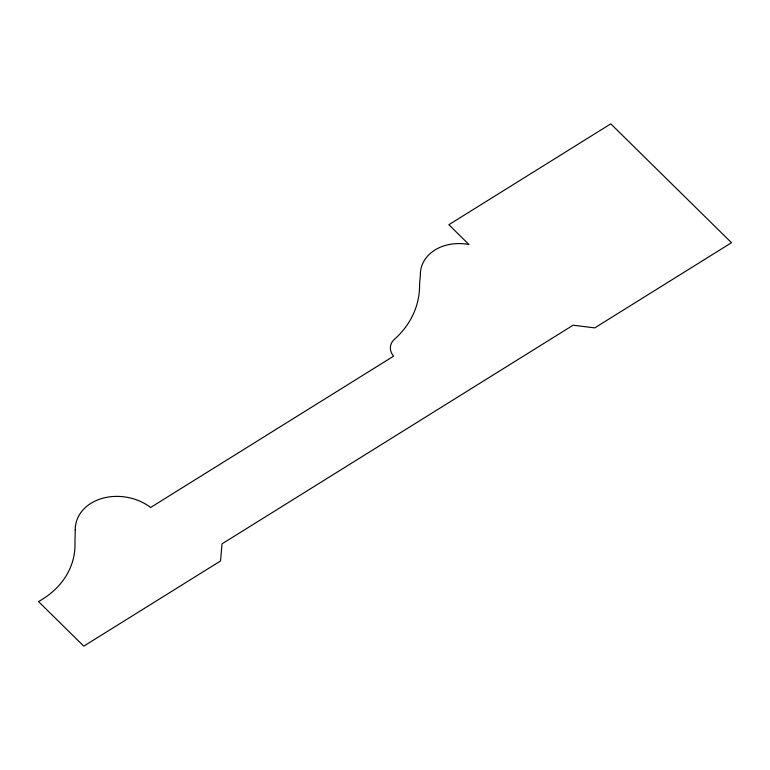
<?xml version="1.0" encoding="UTF-8"?>
<svg xmlns="http://www.w3.org/2000/svg" width="770" height="770" viewBox="0 0 770 770"><rect width="100%" height="100%" fill="white"/><g stroke="black" fill="none" stroke-linecap="round" stroke-linejoin="round"><path stroke-width="1.16" d="M75.239 529.856L74.969 541.936A95.586 75.114 10.5 0 1 38.5 601.572L83.766 646.146L220.538 560.964L222.039 543.851L573.111 325.2L594.729 327.895L731.5 242.714L610.783 123.855L448.852 224.715L468.969 244.523A42.543 33.428 10.5 0 0 420.372 274.986L419.563 284.101A110.428 86.779 10.5 0 1 395 338.819A17.623 13.85 10.5 0 0 393.547 356.183L150.641 507.469A45.834 36.017 10.5 0 0 101.746 498.517A45.834 36.017 10.5 0 0 75.239 529.856"/></g></svg>
